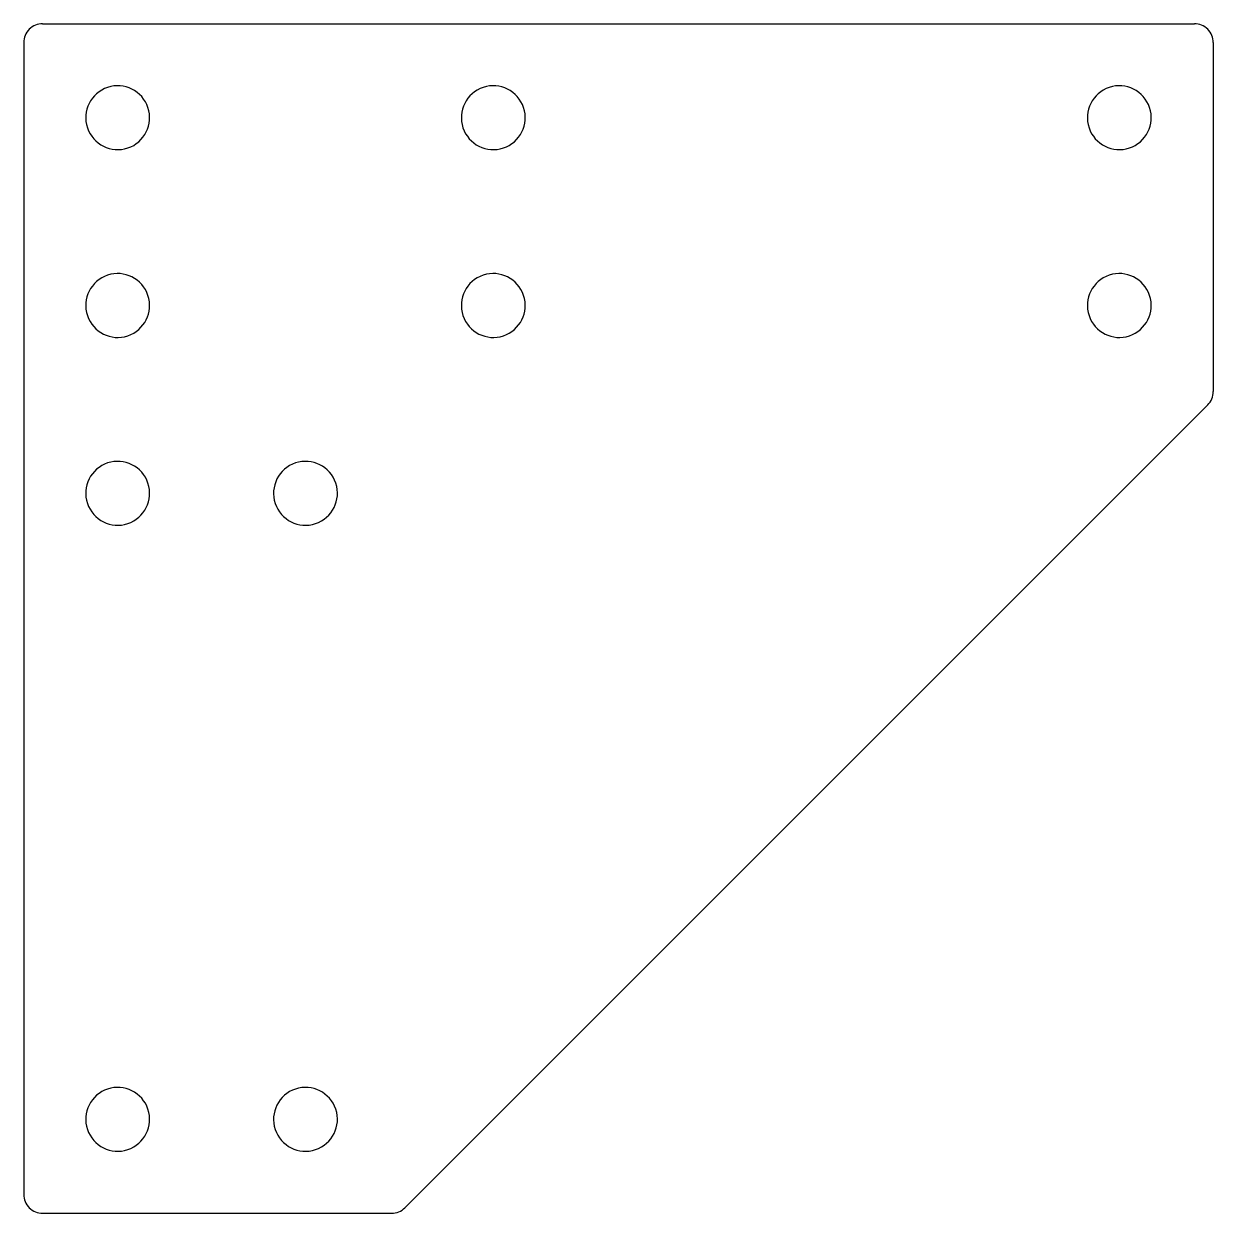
# Model space of a CAD drawing. Header units: millimetres. Extents: x 0 to 190, y -190 to 0.
import ezdxf

# ---------------------------------------------------------------- set-up
doc = ezdxf.new("R2010")
doc.units = ezdxf.units.MM
doc.layers.add('Shape2DView', color=7, linetype='CONTINUOUS')

msp = doc.modelspace()

# ---------------------------------------------------------------- linework, layer by layer
at = {"layer": 'Shape2DView'}
for p, q in [((3, 0), (187, 0)), ((0, -3), (0, -187)), ((190, -3), (190, -58.76)), ((60.88, -189.12), (189.12, -60.88)), ((3, -190), (58.76, -190))]:
    msp.add_line(p, q, dxfattribs=at)
for centre, major_axis, start_param, end_param in [((3, -3), (-0.95, 2.85), 5.96143, 1.24905), ((187, -3), (0.95, -2.85), -5.03414, -3.46334), ((15, -15), (-1.61, 4.84), 0, 6.28318), ((75, -15), (-1.61, 4.84), 0, 6.28318), ((175, -15), (-1.61, 4.84), 0, 6.28318), ((15, -45), (-1.61, 4.84), 0, 6.28318), ((75, -45), (-1.61, 4.84), 0, 6.28318), ((175, -45), (-1.61, 4.84), 0, 6.28318), ((187, -58.76), (0.95, -2.85), -5.81954, -5.03414), ((15, -75), (-1.61, 4.84), 0, 6.28318), ((45, -75), (-1.61, 4.84), 0, 6.28318), ((15, -175), (-1.61, 4.84), 0, 6.28318), ((45, -175), (-1.61, 4.84), 0, 6.28318), ((3, -187), (0.95, -2.85), -1.89255, -0.321751), ((58.76, -187), (0.95, -2.85), -0.321751, -5.81954)]:
    msp.add_ellipse(centre, major_axis=major_axis, ratio=1, start_param=start_param, end_param=end_param, dxfattribs=at)

doc.saveas('drawing.dxf')
